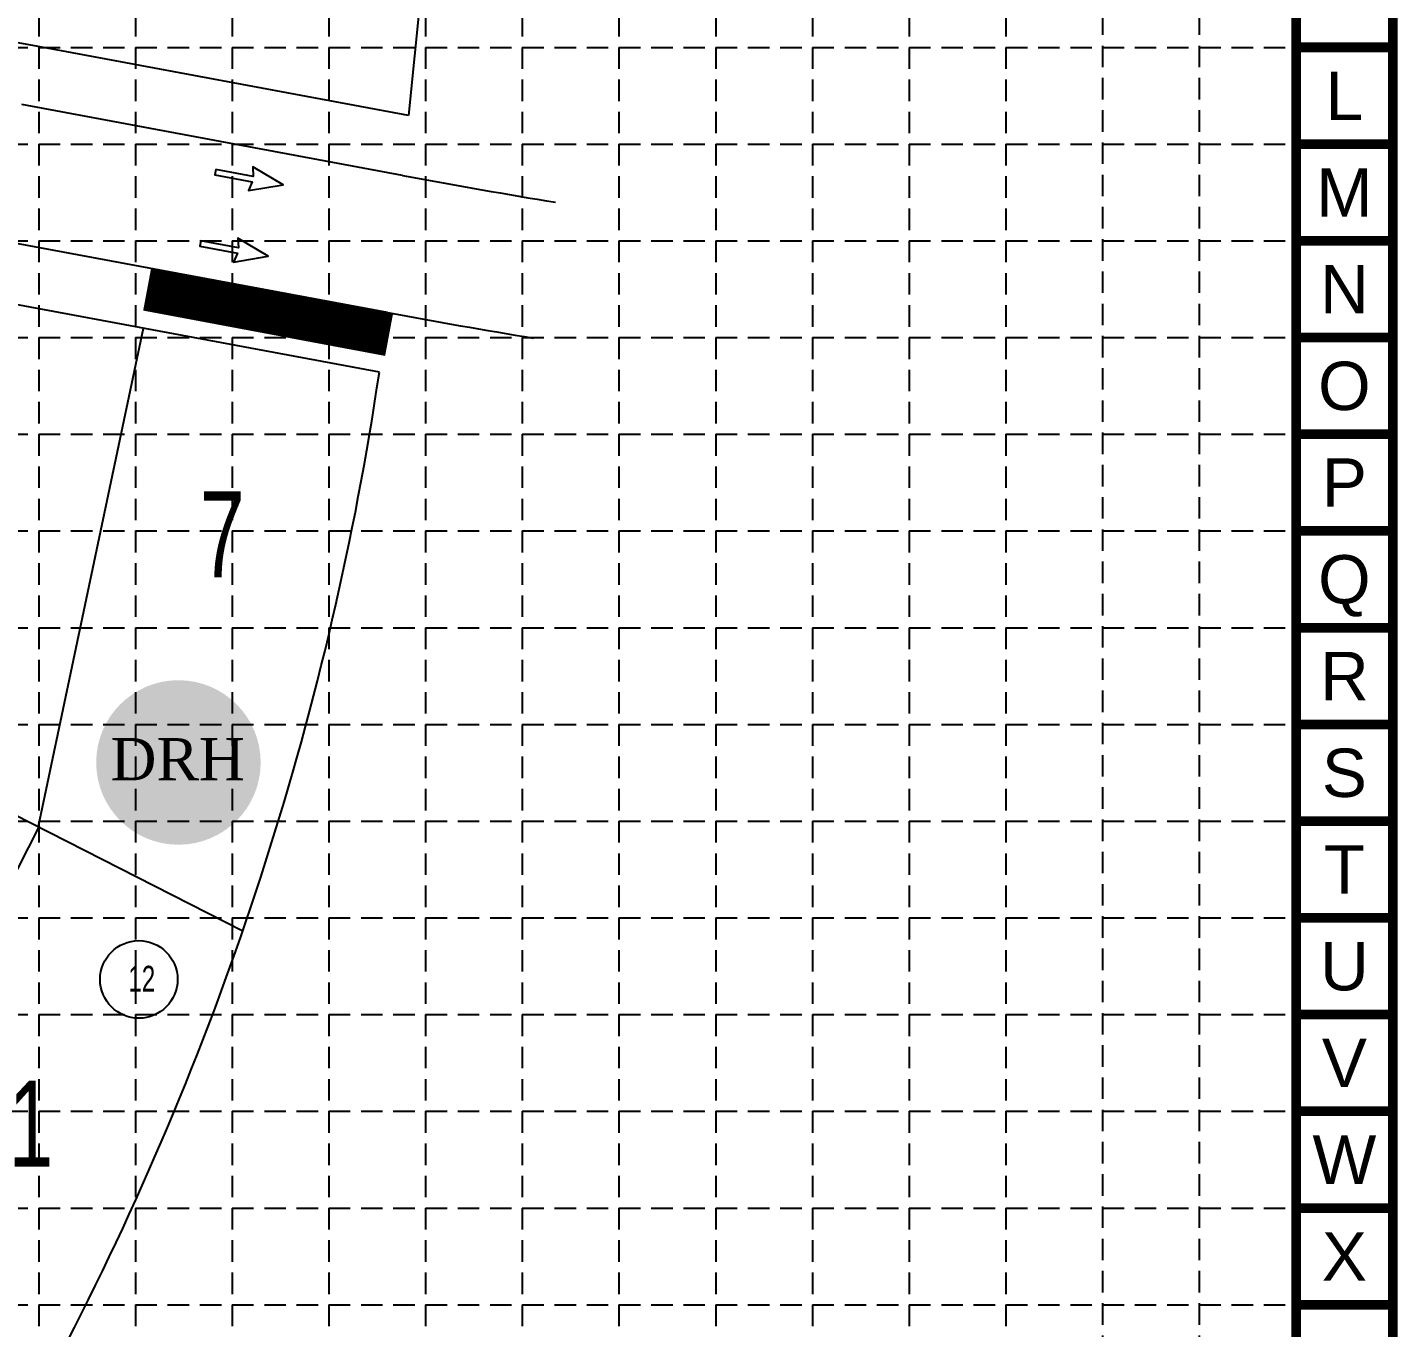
# Model space of a CAD drawing. Extents: x 5997 to 7440, y 5569 to 6471.
# Drawn here: x 7120.9 to 7439.6, y 5902 to 6204.5 of the extents above; entities that cross this region are included whole.
import ezdxf
from ezdxf.enums import TextEntityAlignment as Align

# ---------------------------------------------------------------- set-up
doc = ezdxf.new("R2010")
doc.units = 0
doc.header["$LTSCALE"] = 100
doc.header["$MEASUREMENT"] = 0
doc.linetypes.add('HIDDEN', pattern=[0.375, 0.25, -0.125])
doc.layers.get('0').update_dxf_attribs({"linetype": 'CONTINUOUS'})
for name, color, linetype in [('$-BNDY', 7, 'CONTINUOUS'), ('$-LOT', 7, 'CONTINUOUS'), ('1 EROSION BLANKET', 84, 'CONTINUOUS'), ('1 FLOW ARROWS', 7, 'CONTINUOUS'), ('BASE', 7, 'CONTINUOUS'), ('FG-LOTNUM', 7, 'CONTINUOUS'), ('GRID', 254, 'HIDDEN'), ('PSWG-PAVING', 7, 'CONTINUOUS')]:
    doc.layers.add(name, color=color, linetype=linetype)
doc.styles.add('DRHorton', font='dutcheb.ttf')
doc.styles.get("Standard").update_dxf_attribs({"font": 'ARIAL.TTF', "width": 0.9})

# ---------------------------------------------------------------- blocks, each defined once
blk = doc.blocks.new('DRHorton')
h = blk.add_hatch(color=1)
h.paths.add_polyline_path([(78.7, 25.78, 1), (40.43, 25.78, 1)])
h.paths.add_polyline_path([(42.33, 17.91), (76.5, 17.91), (76.5, 34.87), (42.33, 34.87)], flags=24)
at = {"layer": 'BASE', "color": 176, "style": 'DRHorton'}
blk.add_text('DRH', height=9.814, dxfattribs=at).set_placement((59.39, 21.64), align=Align.CENTER)

msp = doc.modelspace()

# ---------------------------------------------------------------- linework, layer by layer
at = {"layer": '$-BNDY'}
for p, q in [((7217.34, 6261.15), (7209.56, 6184.03)), ((7015.12, 5672.7), (7131.81, 5902.04))]:
    msp.add_line(p, q, dxfattribs=at)
msp.add_arc((6486.08, 6230.61), 724.52, 333.03167, 351.5596, dxfattribs=at)
at = {"layer": '$-LOT'}
for p, q in [((7209.56, 6184.02), (7122.13, 6200.29)), ((7202.75, 6124.26), (7111.16, 6141.3)), ((7147.81, 6134.48), (7123.39, 6018.59)), ((6982.49, 6090.29), (7171, 5994.37)), ((7067.36, 5907.98), (7123.59, 6018.49))]:
    msp.add_line(p, q, dxfattribs=at)
msp.add_arc((7087.38, 6013.49), 190, 79.4617, 153.0317, dxfattribs=at)
at = {"layer": '1 EROSION BLANKET', "const_width": 10}
msp.add_lwpolyline([(7148.73, 6143.53), (7205.02, 6132.98)], dxfattribs=at)
at = {"layer": '1 FLOW ARROWS', "color": 7, "linetype": 'ByBlock'}
for points in [[(7164.72, 6171.43), (7164.49, 6170.17), (7173.2, 6168.57), (7172.3, 6166.52), (7180.37, 6167.9), (7173.32, 6172.06), (7173.43, 6169.83)], [(7161.26, 6154.81), (7161.03, 6153.56), (7169.73, 6151.95), (7168.84, 6149.9), (7176.91, 6151.29), (7169.86, 6155.45), (7169.97, 6153.21)]]:
    msp.add_lwpolyline(points, close=True, dxfattribs=at)
at = {"layer": 'BASE', "color": 9}
msp.add_line((7416, 6447.35), (7416, 5592.35), dxfattribs=at)
at = {"layer": 'BASE', "const_width": 2.25}
for points in [[(5998.5, 5569.85), (7438.5, 5569.85), (7438.5, 6469.85), (5998.5, 6469.85)], [(6021, 5592.35), (7416, 5592.35), (7416, 6447.35), (6021, 6447.35)]]:
    msp.add_lwpolyline(points, close=True, dxfattribs=at)
for points in [[(7438.5, 6199.85), (7416, 6199.85)], [(7438.5, 6177.35), (7416, 6177.35)], [(7438.5, 6154.85), (7416, 6154.85)], [(7438.5, 6132.35), (7416, 6132.35)], [(7438.5, 6109.85), (7416, 6109.85)], [(7438.5, 6087.35), (7416, 6087.35)], [(7438.5, 6064.85), (7416, 6064.85)], [(7438.5, 6042.35), (7416, 6042.35)], [(7438.5, 6019.85), (7416, 6019.85)], [(7438.5, 5997.35), (7416, 5997.35)], [(7438.5, 5974.85), (7416, 5974.85)], [(7438.5, 5952.35), (7416, 5952.35)], [(7438.5, 5929.85), (7416, 5929.85)], [(7438.5, 5907.35), (7416, 5907.35)]]:
    msp.add_lwpolyline(points, dxfattribs=at)
at = {"layer": 'FG-LOTNUM'}
msp.add_circle((7146.8, 5983.03, -666.12), 9.02, dxfattribs=at)
at = {"layer": 'GRID', "color": 253, "linetype": 'HIDDEN', "ltscale": 0.2}
for p, q in [((7123.5, 6447.35), (7123.5, 5659.76)), ((7146, 6447.35), (7146, 5659.76)), ((7168.5, 6447.35), (7168.5, 5659.76)), ((7191, 6447.35), (7191, 5659.76)), ((7213.5, 6447.35), (7213.5, 5659.76)), ((7236, 6447.35), (7236, 5659.76)), ((7258.5, 6447.35), (7258.5, 5659.76)), ((7281, 6447.35), (7281, 5659.76)), ((7303.5, 6447.35), (7303.5, 5659.76)), ((7326, 6447.35), (7326, 5659.76)), ((7348.5, 6447.35), (7348.5, 5659.76)), ((7370.96, 6447.72), (7370.96, 5659.76)), ((7393.46, 6447.72), (7393.46, 5659.76)), ((6021, 6199.85), (7416, 6199.85)), ((6021, 6177.35), (7416, 6177.35)), ((6021, 6154.85), (7416, 6154.85)), ((6021, 6132.35), (7416, 6132.35)), ((6021, 6109.85), (7416, 6109.85)), ((6021, 6087.35), (7416, 6087.35)), ((6021, 6064.85), (7416, 6064.85)), ((6021, 6042.35), (7416, 6042.35)), ((6021, 6019.85), (7416, 6019.85)), ((6021, 5997.35), (7416, 5997.35)), ((6021, 5974.85), (7416, 5974.85)), ((6021, 5952.35), (7416, 5952.35)), ((6021, 5929.85), (7416, 5929.85)), ((6021, 5907.35), (7416, 5907.35))]:
    msp.add_line(p, q, dxfattribs=at)
at = {"layer": 'PSWG-PAVING'}
for p, q in [((7208.15, 6170.04), (7119.57, 6186.52)), ((7204.67, 6138.14), (7113.72, 6155.06))]:
    msp.add_line(p, q, dxfattribs=at)
at = {"layer": 'PSWG-PAVING', "linetype": 'ByBlock'}
for points in [[(7208.15, 6170.04), (7209.47, 6169.8, 0.005441), (7243.75, 6163.81, 0.005441)], [(7204.67, 6138.14, 0.005276), (7238.58, 6132.23, 0.005441)], [(7204.67, 6138.14, 0.005276), (7238.58, 6132.23, 0.005441)], [(7204.67, 6138.14, 0.005276), (7238.58, 6132.23, 0.005441)]]:
    msp.add_lwpolyline(points, format="xyb", dxfattribs=at)

# ---------------------------------------------------------------- block references
at = {"layer": 'FG-LOTNUM', "color": 1}
msp.add_blockref('DRHorton', (7096.45, 6007.72), dxfattribs=at)

# ---------------------------------------------------------------- texts
at = {"layer": 'BASE'}
for s, p in [('L', (7427.25, 6188.6)), ('M', (7427.25, 6166.1)), ('N', (7427.25, 6143.6)), ('O', (7427.25, 6121.1)), ('P', (7427.25, 6098.6)), ('Q', (7427.25, 6076.1)), ('R', (7427.25, 6053.6)), ('S', (7427.25, 6031.1)), ('T', (7427.25, 6008.6)), ('U', (7427.25, 5986.1)), ('V', (7427.25, 5963.6)), ('W', (7427.25, 5941.1)), ('X', (7427.25, 5918.6))]:
    msp.add_text(s, height=11.25, dxfattribs=at).set_placement(p, align=Align.MIDDLE_CENTER)
at = {"layer": 'FG-LOTNUM', "width": 0.67}
for s, height, p in [('7', 20, (7166.23, 6076.56, -666.12)), ('12', 6, (7147.49, 5980.2, -666.12)), ('1', 20, (7121.67, 5939.51, -666.12))]:
    msp.add_text(s, height=height, dxfattribs=at).set_placement(p, align=Align.CENTER)

doc.saveas('drawing.dxf')
